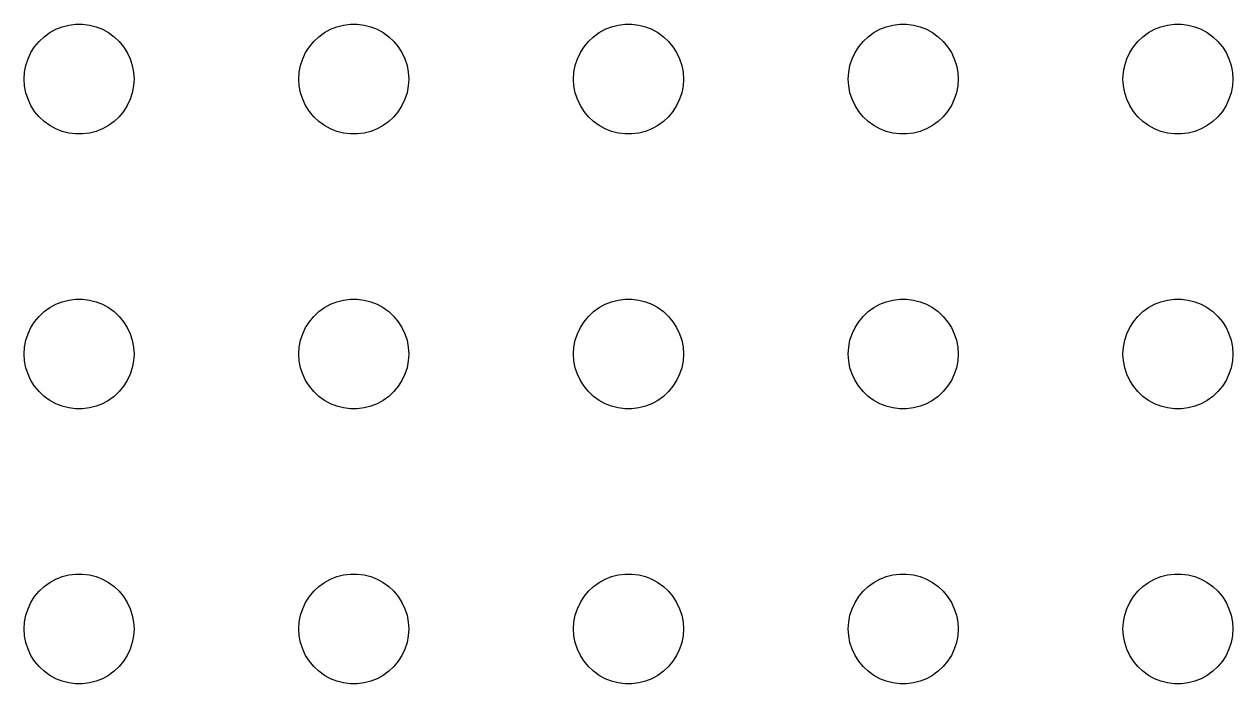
# Model space of a CAD drawing. Header units: metres. Extents: x -150 to 150, y -149 to 149.
# Drawn here: x -76.5 to -43.5, y 111 to 129 of the extents above; entities that cross this region are included whole.
import ezdxf

# ---------------------------------------------------------------- set-up
doc = ezdxf.new("R2010")
doc.units = ezdxf.units.M

msp = doc.modelspace()

# ---------------------------------------------------------------- linework, layer by layer
for p, q in [((-75.9561, 128.656), (-75.8037, 128.766)), ((-75.8037, 128.766), (-75.6387, 128.857)), ((-75.6387, 128.857), (-75.4635, 128.927)), ((-75.4635, 128.927), (-75.2811, 128.973)), ((-75.2811, 128.973), (-75.0942, 128.997)), ((-75.0942, 128.997), (-74.9058, 128.997)), ((-74.9058, 128.997), (-74.7189, 128.973)), ((-74.7189, 128.973), (-74.5365, 128.927)), ((-74.5365, 128.927), (-74.3613, 128.857)), ((-74.3613, 128.857), (-74.1963, 128.766)), ((-74.1963, 128.766), (-74.0439, 128.656)), ((-68.4561, 128.656), (-68.3037, 128.766)), ((-68.3037, 128.766), (-68.1387, 128.857)), ((-68.1387, 128.857), (-67.9635, 128.927)), ((-67.9635, 128.927), (-67.7811, 128.973)), ((-67.7811, 128.973), (-67.5942, 128.997)), ((-67.5942, 128.997), (-67.4058, 128.997)), ((-67.4058, 128.997), (-67.2189, 128.973)), ((-67.2189, 128.973), (-67.0365, 128.927)), ((-67.0365, 128.927), (-66.8613, 128.857)), ((-66.8613, 128.857), (-66.6963, 128.766)), ((-66.6963, 128.766), (-66.5439, 128.656)), ((-60.9561, 128.656), (-60.8037, 128.766)), ((-60.8037, 128.766), (-60.6387, 128.857)), ((-60.6387, 128.857), (-60.4635, 128.927)), ((-60.4635, 128.927), (-60.2811, 128.973)), ((-60.2811, 128.973), (-60.0942, 128.997)), ((-60.0942, 128.997), (-59.9058, 128.997)), ((-59.9058, 128.997), (-59.7189, 128.973)), ((-59.7189, 128.973), (-59.5365, 128.927)), ((-59.5365, 128.927), (-59.3613, 128.857)), ((-59.3613, 128.857), (-59.1963, 128.766)), ((-59.1963, 128.766), (-59.0439, 128.656)), ((-53.4561, 128.656), (-53.3037, 128.766)), ((-53.3037, 128.766), (-53.1387, 128.857)), ((-53.1387, 128.857), (-52.9635, 128.927)), ((-52.9635, 128.927), (-52.7811, 128.973)), ((-52.7811, 128.973), (-52.5942, 128.997)), ((-52.5942, 128.997), (-52.4058, 128.997)), ((-52.4058, 128.997), (-52.2189, 128.973)), ((-52.2189, 128.973), (-52.0365, 128.927)), ((-52.0365, 128.927), (-51.8613, 128.857)), ((-51.8613, 128.857), (-51.6963, 128.766)), ((-51.6963, 128.766), (-51.5439, 128.656)), ((-45.9561, 128.656), (-45.8037, 128.766)), ((-45.8037, 128.766), (-45.6387, 128.857)), ((-45.6387, 128.857), (-45.4635, 128.927)), ((-45.4635, 128.927), (-45.2811, 128.973)), ((-45.2811, 128.973), (-45.0942, 128.997)), ((-45.0942, 128.997), (-44.9058, 128.997)), ((-44.9058, 128.997), (-44.7189, 128.973)), ((-44.7189, 128.973), (-44.5365, 128.927)), ((-44.5365, 128.927), (-44.3613, 128.857)), ((-44.3613, 128.857), (-44.1963, 128.766)), ((-44.1963, 128.766), (-44.0439, 128.656)), ((-76.3145, 128.223), (-76.2135, 128.382)), ((-76.2135, 128.382), (-76.0934, 128.527)), ((-76.0934, 128.527), (-75.9561, 128.656)), ((-74.0439, 128.656), (-73.9065, 128.527)), ((-73.9065, 128.527), (-73.7865, 128.382)), ((-73.7865, 128.382), (-73.6855, 128.223)), ((-68.8145, 128.223), (-68.7135, 128.382)), ((-68.7135, 128.382), (-68.5934, 128.527)), ((-68.5934, 128.527), (-68.4561, 128.656)), ((-66.5439, 128.656), (-66.4065, 128.527)), ((-66.4065, 128.527), (-66.2865, 128.382)), ((-66.2865, 128.382), (-66.1855, 128.223)), ((-61.3145, 128.223), (-61.2135, 128.382)), ((-61.2135, 128.382), (-61.0934, 128.527)), ((-61.0934, 128.527), (-60.9561, 128.656)), ((-59.0439, 128.656), (-58.9065, 128.527)), ((-58.9065, 128.527), (-58.7865, 128.382)), ((-58.7865, 128.382), (-58.6855, 128.223)), ((-53.8145, 128.223), (-53.7135, 128.382)), ((-53.7135, 128.382), (-53.5934, 128.527)), ((-53.5934, 128.527), (-53.4561, 128.656)), ((-51.5439, 128.656), (-51.4065, 128.527)), ((-51.4065, 128.527), (-51.2865, 128.382)), ((-51.2865, 128.382), (-51.1855, 128.223)), ((-46.3145, 128.223), (-46.2135, 128.382)), ((-46.2135, 128.382), (-46.0934, 128.527)), ((-46.0934, 128.527), (-45.9561, 128.656)), ((-44.0439, 128.656), (-43.9065, 128.527)), ((-43.9065, 128.527), (-43.7865, 128.382)), ((-43.7865, 128.382), (-43.6855, 128.223)), ((-76.4529, 127.873), (-76.3947, 128.052)), ((-76.3947, 128.052), (-76.3145, 128.223)), ((-73.6855, 128.223), (-73.6053, 128.052)), ((-73.6053, 128.052), (-73.5471, 127.873)), ((-68.9529, 127.873), (-68.8947, 128.052)), ((-68.8947, 128.052), (-68.8145, 128.223)), ((-66.1855, 128.223), (-66.1053, 128.052)), ((-66.1053, 128.052), (-66.0471, 127.873)), ((-61.4529, 127.873), (-61.3947, 128.052)), ((-61.3947, 128.052), (-61.3145, 128.223)), ((-58.6855, 128.223), (-58.6053, 128.052)), ((-58.6053, 128.052), (-58.5471, 127.873)), ((-53.9529, 127.873), (-53.8947, 128.052)), ((-53.8947, 128.052), (-53.8145, 128.223)), ((-51.1855, 128.223), (-51.1053, 128.052)), ((-51.1053, 128.052), (-51.0471, 127.873)), ((-46.4529, 127.873), (-46.3947, 128.052)), ((-46.3947, 128.052), (-46.3145, 128.223)), ((-43.6855, 128.223), (-43.6053, 128.052)), ((-43.6053, 128.052), (-43.5471, 127.873)), ((-76.4882, 127.688), (-76.4529, 127.873)), ((-73.5471, 127.873), (-73.5118, 127.688)), ((-68.9882, 127.688), (-68.9529, 127.873)), ((-66.0471, 127.873), (-66.0118, 127.688)), ((-61.4882, 127.688), (-61.4529, 127.873)), ((-58.5471, 127.873), (-58.5118, 127.688)), ((-53.9882, 127.688), (-53.9529, 127.873)), ((-51.0471, 127.873), (-51.0118, 127.688)), ((-46.4882, 127.688), (-46.4529, 127.873)), ((-43.5471, 127.873), (-43.5118, 127.688)), ((-76.5, 127.5), (-76.4882, 127.688)), ((-76.4882, 127.312), (-76.5, 127.5)), ((-73.5118, 127.688), (-73.5, 127.5)), ((-73.5, 127.5), (-73.5118, 127.312)), ((-69, 127.5), (-68.9882, 127.688)), ((-68.9882, 127.312), (-69, 127.5)), ((-66.0118, 127.688), (-66, 127.5)), ((-66, 127.5), (-66.0118, 127.312)), ((-61.5, 127.5), (-61.4882, 127.688)), ((-61.4882, 127.312), (-61.5, 127.5)), ((-58.5118, 127.688), (-58.5, 127.5)), ((-58.5, 127.5), (-58.5118, 127.312)), ((-54, 127.5), (-53.9882, 127.688)), ((-53.9882, 127.312), (-54, 127.5)), ((-51.0118, 127.688), (-51, 127.5)), ((-51, 127.5), (-51.0118, 127.312)), ((-46.5, 127.5), (-46.4882, 127.688)), ((-46.4882, 127.312), (-46.5, 127.5)), ((-43.5118, 127.688), (-43.5, 127.5)), ((-43.5, 127.5), (-43.5118, 127.312)), ((-76.4529, 127.127), (-76.4882, 127.312)), ((-76.3947, 126.948), (-76.4529, 127.127)), ((-73.5471, 127.127), (-73.6053, 126.948)), ((-73.5118, 127.312), (-73.5471, 127.127)), ((-68.9529, 127.127), (-68.9882, 127.312)), ((-68.8947, 126.948), (-68.9529, 127.127)), ((-66.0471, 127.127), (-66.1053, 126.948)), ((-66.0118, 127.312), (-66.0471, 127.127)), ((-61.4529, 127.127), (-61.4882, 127.312)), ((-61.3947, 126.948), (-61.4529, 127.127)), ((-58.5471, 127.127), (-58.6053, 126.948)), ((-58.5118, 127.312), (-58.5471, 127.127)), ((-53.9529, 127.127), (-53.9882, 127.312)), ((-53.8947, 126.948), (-53.9529, 127.127)), ((-51.0471, 127.127), (-51.1053, 126.948)), ((-51.0118, 127.312), (-51.0471, 127.127)), ((-46.4529, 127.127), (-46.4882, 127.312)), ((-46.3947, 126.948), (-46.4529, 127.127)), ((-43.5471, 127.127), (-43.6053, 126.948)), ((-43.5118, 127.312), (-43.5471, 127.127)), ((-76.3145, 126.777), (-76.3947, 126.948)), ((-76.2135, 126.618), (-76.3145, 126.777)), ((-73.6855, 126.777), (-73.7865, 126.618)), ((-73.6053, 126.948), (-73.6855, 126.777)), ((-68.8145, 126.777), (-68.8947, 126.948)), ((-68.7135, 126.618), (-68.8145, 126.777)), ((-66.1855, 126.777), (-66.2865, 126.618)), ((-66.1053, 126.948), (-66.1855, 126.777)), ((-61.3145, 126.777), (-61.3947, 126.948)), ((-61.2135, 126.618), (-61.3145, 126.777)), ((-58.6855, 126.777), (-58.7865, 126.618)), ((-58.6053, 126.948), (-58.6855, 126.777)), ((-53.8145, 126.777), (-53.8947, 126.948)), ((-53.7135, 126.618), (-53.8145, 126.777)), ((-51.1855, 126.777), (-51.2865, 126.618)), ((-51.1053, 126.948), (-51.1855, 126.777)), ((-46.3145, 126.777), (-46.3947, 126.948)), ((-46.2135, 126.618), (-46.3145, 126.777)), ((-43.6855, 126.777), (-43.7865, 126.618)), ((-43.6053, 126.948), (-43.6855, 126.777)), ((-76.0934, 126.473), (-76.2135, 126.618)), ((-75.9561, 126.344), (-76.0934, 126.473)), ((-73.9065, 126.473), (-74.0439, 126.344)), ((-73.7865, 126.618), (-73.9065, 126.473)), ((-68.5934, 126.473), (-68.7135, 126.618)), ((-68.4561, 126.344), (-68.5934, 126.473)), ((-66.4065, 126.473), (-66.5439, 126.344)), ((-66.2865, 126.618), (-66.4065, 126.473)), ((-61.0934, 126.473), (-61.2135, 126.618)), ((-60.9561, 126.344), (-61.0934, 126.473)), ((-58.9065, 126.473), (-59.0439, 126.344)), ((-58.7865, 126.618), (-58.9065, 126.473)), ((-53.5934, 126.473), (-53.7135, 126.618)), ((-53.4561, 126.344), (-53.5934, 126.473)), ((-51.4065, 126.473), (-51.5439, 126.344)), ((-51.2865, 126.618), (-51.4065, 126.473)), ((-46.0934, 126.473), (-46.2135, 126.618)), ((-45.9561, 126.344), (-46.0934, 126.473)), ((-43.9065, 126.473), (-44.0439, 126.344)), ((-43.7865, 126.618), (-43.9065, 126.473)), ((-75.8037, 126.234), (-75.9561, 126.344)), ((-75.6387, 126.143), (-75.8037, 126.234)), ((-75.4635, 126.073), (-75.6387, 126.143)), ((-75.2811, 126.027), (-75.4635, 126.073)), ((-74.5365, 126.073), (-74.7189, 126.027)), ((-74.3613, 126.143), (-74.5365, 126.073)), ((-74.1963, 126.234), (-74.3613, 126.143)), ((-74.0439, 126.344), (-74.1963, 126.234)), ((-68.3037, 126.234), (-68.4561, 126.344)), ((-68.1387, 126.143), (-68.3037, 126.234)), ((-67.9635, 126.073), (-68.1387, 126.143)), ((-67.7811, 126.027), (-67.9635, 126.073)), ((-67.0365, 126.073), (-67.2189, 126.027)), ((-66.8613, 126.143), (-67.0365, 126.073)), ((-66.6963, 126.234), (-66.8613, 126.143)), ((-66.5439, 126.344), (-66.6963, 126.234)), ((-60.8037, 126.234), (-60.9561, 126.344)), ((-60.6387, 126.143), (-60.8037, 126.234)), ((-60.4635, 126.073), (-60.6387, 126.143)), ((-60.2811, 126.027), (-60.4635, 126.073)), ((-59.5365, 126.073), (-59.7189, 126.027)), ((-59.3613, 126.143), (-59.5365, 126.073)), ((-59.1963, 126.234), (-59.3613, 126.143)), ((-59.0439, 126.344), (-59.1963, 126.234)), ((-53.3037, 126.234), (-53.4561, 126.344)), ((-53.1387, 126.143), (-53.3037, 126.234)), ((-52.9635, 126.073), (-53.1387, 126.143)), ((-52.7811, 126.027), (-52.9635, 126.073)), ((-52.0365, 126.073), (-52.2189, 126.027)), ((-51.8613, 126.143), (-52.0365, 126.073)), ((-51.6963, 126.234), (-51.8613, 126.143)), ((-51.5439, 126.344), (-51.6963, 126.234)), ((-45.8037, 126.234), (-45.9561, 126.344)), ((-45.6387, 126.143), (-45.8037, 126.234)), ((-45.4635, 126.073), (-45.6387, 126.143)), ((-45.2811, 126.027), (-45.4635, 126.073)), ((-44.5365, 126.073), (-44.7189, 126.027)), ((-44.3613, 126.143), (-44.5365, 126.073)), ((-44.1963, 126.234), (-44.3613, 126.143)), ((-44.0439, 126.344), (-44.1963, 126.234)), ((-75.0942, 126.003), (-75.2811, 126.027)), ((-74.9058, 126.003), (-75.0942, 126.003)), ((-74.7189, 126.027), (-74.9058, 126.003)), ((-67.5942, 126.003), (-67.7811, 126.027)), ((-67.4058, 126.003), (-67.5942, 126.003)), ((-67.2189, 126.027), (-67.4058, 126.003)), ((-60.0942, 126.003), (-60.2811, 126.027)), ((-59.9058, 126.003), (-60.0942, 126.003)), ((-59.7189, 126.027), (-59.9058, 126.003)), ((-52.5942, 126.003), (-52.7811, 126.027)), ((-52.4058, 126.003), (-52.5942, 126.003)), ((-52.2189, 126.027), (-52.4058, 126.003)), ((-45.0942, 126.003), (-45.2811, 126.027)), ((-44.9058, 126.003), (-45.0942, 126.003)), ((-44.7189, 126.027), (-44.9058, 126.003)), ((-75.4635, 121.427), (-75.2811, 121.473)), ((-75.2811, 121.473), (-75.0942, 121.497)), ((-75.0942, 121.497), (-74.9058, 121.497)), ((-74.9058, 121.497), (-74.7189, 121.473)), ((-74.7189, 121.473), (-74.5365, 121.427)), ((-67.9635, 121.427), (-67.7811, 121.473)), ((-67.7811, 121.473), (-67.5942, 121.497)), ((-67.5942, 121.497), (-67.4058, 121.497)), ((-67.4058, 121.497), (-67.2189, 121.473)), ((-67.2189, 121.473), (-67.0365, 121.427)), ((-60.4635, 121.427), (-60.2811, 121.473)), ((-60.2811, 121.473), (-60.0942, 121.497)), ((-60.0942, 121.497), (-59.9058, 121.497)), ((-59.9058, 121.497), (-59.7189, 121.473)), ((-59.7189, 121.473), (-59.5365, 121.427)), ((-52.9635, 121.427), (-52.7811, 121.473)), ((-52.7811, 121.473), (-52.5942, 121.497)), ((-52.5942, 121.497), (-52.4058, 121.497)), ((-52.4058, 121.497), (-52.2189, 121.473)), ((-52.2189, 121.473), (-52.0365, 121.427)), ((-45.4635, 121.427), (-45.2811, 121.473)), ((-45.2811, 121.473), (-45.0942, 121.497)), ((-45.0942, 121.497), (-44.9058, 121.497)), ((-44.9058, 121.497), (-44.7189, 121.473)), ((-44.7189, 121.473), (-44.5365, 121.427)), ((-76.0934, 121.027), (-75.9561, 121.156)), ((-75.9561, 121.156), (-75.8037, 121.266)), ((-75.8037, 121.266), (-75.6387, 121.357)), ((-75.6387, 121.357), (-75.4635, 121.427)), ((-74.5365, 121.427), (-74.3613, 121.357)), ((-74.3613, 121.357), (-74.1963, 121.266)), ((-74.1963, 121.266), (-74.0439, 121.156)), ((-74.0439, 121.156), (-73.9065, 121.027)), ((-68.5934, 121.027), (-68.4561, 121.156)), ((-68.4561, 121.156), (-68.3037, 121.266)), ((-68.3037, 121.266), (-68.1387, 121.357)), ((-68.1387, 121.357), (-67.9635, 121.427)), ((-67.0365, 121.427), (-66.8613, 121.357)), ((-66.8613, 121.357), (-66.6963, 121.266)), ((-66.6963, 121.266), (-66.5439, 121.156)), ((-66.5439, 121.156), (-66.4065, 121.027)), ((-61.0934, 121.027), (-60.9561, 121.156)), ((-60.9561, 121.156), (-60.8037, 121.266)), ((-60.8037, 121.266), (-60.6387, 121.357)), ((-60.6387, 121.357), (-60.4635, 121.427)), ((-59.5365, 121.427), (-59.3613, 121.357)), ((-59.3613, 121.357), (-59.1963, 121.266)), ((-59.1963, 121.266), (-59.0439, 121.156)), ((-59.0439, 121.156), (-58.9065, 121.027)), ((-53.5934, 121.027), (-53.4561, 121.156)), ((-53.4561, 121.156), (-53.3037, 121.266)), ((-53.3037, 121.266), (-53.1387, 121.357)), ((-53.1387, 121.357), (-52.9635, 121.427)), ((-52.0365, 121.427), (-51.8613, 121.357)), ((-51.8613, 121.357), (-51.6963, 121.266)), ((-51.6963, 121.266), (-51.5439, 121.156)), ((-51.5439, 121.156), (-51.4065, 121.027)), ((-46.0934, 121.027), (-45.9561, 121.156)), ((-45.9561, 121.156), (-45.8037, 121.266)), ((-45.8037, 121.266), (-45.6387, 121.357)), ((-45.6387, 121.357), (-45.4635, 121.427)), ((-44.5365, 121.427), (-44.3613, 121.357)), ((-44.3613, 121.357), (-44.1963, 121.266)), ((-44.1963, 121.266), (-44.0439, 121.156)), ((-44.0439, 121.156), (-43.9065, 121.027)), ((-76.3145, 120.723), (-76.2135, 120.882)), ((-76.2135, 120.882), (-76.0934, 121.027)), ((-73.9065, 121.027), (-73.7865, 120.882)), ((-73.7865, 120.882), (-73.6855, 120.723)), ((-68.8145, 120.723), (-68.7135, 120.882)), ((-68.7135, 120.882), (-68.5934, 121.027)), ((-66.4065, 121.027), (-66.2865, 120.882)), ((-66.2865, 120.882), (-66.1855, 120.723)), ((-61.3145, 120.723), (-61.2135, 120.882)), ((-61.2135, 120.882), (-61.0934, 121.027)), ((-58.9065, 121.027), (-58.7865, 120.882)), ((-58.7865, 120.882), (-58.6855, 120.723)), ((-53.8145, 120.723), (-53.7135, 120.882)), ((-53.7135, 120.882), (-53.5934, 121.027)), ((-51.4065, 121.027), (-51.2865, 120.882)), ((-51.2865, 120.882), (-51.1855, 120.723)), ((-46.3145, 120.723), (-46.2135, 120.882)), ((-46.2135, 120.882), (-46.0934, 121.027)), ((-43.9065, 121.027), (-43.7865, 120.882)), ((-43.7865, 120.882), (-43.6855, 120.723)), ((-76.4529, 120.373), (-76.3947, 120.552)), ((-76.3947, 120.552), (-76.3145, 120.723)), ((-73.6855, 120.723), (-73.6053, 120.552)), ((-73.6053, 120.552), (-73.5471, 120.373)), ((-68.9529, 120.373), (-68.8947, 120.552)), ((-68.8947, 120.552), (-68.8145, 120.723)), ((-66.1855, 120.723), (-66.1053, 120.552)), ((-66.1053, 120.552), (-66.0471, 120.373)), ((-61.4529, 120.373), (-61.3947, 120.552)), ((-61.3947, 120.552), (-61.3145, 120.723)), ((-58.6855, 120.723), (-58.6053, 120.552)), ((-58.6053, 120.552), (-58.5471, 120.373)), ((-53.9529, 120.373), (-53.8947, 120.552)), ((-53.8947, 120.552), (-53.8145, 120.723)), ((-51.1855, 120.723), (-51.1053, 120.552)), ((-51.1053, 120.552), (-51.0471, 120.373)), ((-46.4529, 120.373), (-46.3947, 120.552)), ((-46.3947, 120.552), (-46.3145, 120.723)), ((-43.6855, 120.723), (-43.6053, 120.552)), ((-43.6053, 120.552), (-43.5471, 120.373)), ((-76.5, 120), (-76.4882, 120.188)), ((-76.4882, 120.188), (-76.4529, 120.373)), ((-73.5471, 120.373), (-73.5118, 120.188)), ((-73.5118, 120.188), (-73.5, 120)), ((-69, 120), (-68.9882, 120.188)), ((-68.9882, 120.188), (-68.9529, 120.373)), ((-66.0471, 120.373), (-66.0118, 120.188)), ((-66.0118, 120.188), (-66, 120)), ((-61.5, 120), (-61.4882, 120.188)), ((-61.4882, 120.188), (-61.4529, 120.373)), ((-58.5471, 120.373), (-58.5118, 120.188)), ((-58.5118, 120.188), (-58.5, 120)), ((-54, 120), (-53.9882, 120.188)), ((-53.9882, 120.188), (-53.9529, 120.373)), ((-51.0471, 120.373), (-51.0118, 120.188)), ((-51.0118, 120.188), (-51, 120)), ((-46.5, 120), (-46.4882, 120.188)), ((-46.4882, 120.188), (-46.4529, 120.373)), ((-43.5471, 120.373), (-43.5118, 120.188)), ((-43.5118, 120.188), (-43.5, 120)), ((-76.4882, 119.812), (-76.5, 120)), ((-76.4529, 119.627), (-76.4882, 119.812)), ((-73.5118, 119.812), (-73.5471, 119.627)), ((-73.5, 120), (-73.5118, 119.812)), ((-68.9882, 119.812), (-69, 120)), ((-68.9529, 119.627), (-68.9882, 119.812)), ((-66.0118, 119.812), (-66.0471, 119.627)), ((-66, 120), (-66.0118, 119.812)), ((-61.4882, 119.812), (-61.5, 120)), ((-61.4529, 119.627), (-61.4882, 119.812)), ((-58.5118, 119.812), (-58.5471, 119.627)), ((-58.5, 120), (-58.5118, 119.812)), ((-53.9882, 119.812), (-54, 120)), ((-53.9529, 119.627), (-53.9882, 119.812)), ((-51.0118, 119.812), (-51.0471, 119.627)), ((-51, 120), (-51.0118, 119.812)), ((-46.4882, 119.812), (-46.5, 120)), ((-46.4529, 119.627), (-46.4882, 119.812)), ((-43.5118, 119.812), (-43.5471, 119.627)), ((-43.5, 120), (-43.5118, 119.812)), ((-76.3947, 119.448), (-76.4529, 119.627)), ((-73.5471, 119.627), (-73.6053, 119.448)), ((-68.8947, 119.448), (-68.9529, 119.627)), ((-66.0471, 119.627), (-66.1053, 119.448)), ((-61.3947, 119.448), (-61.4529, 119.627)), ((-58.5471, 119.627), (-58.6053, 119.448)), ((-53.8947, 119.448), (-53.9529, 119.627)), ((-51.0471, 119.627), (-51.1053, 119.448)), ((-46.3947, 119.448), (-46.4529, 119.627)), ((-43.5471, 119.627), (-43.6053, 119.448)), ((-76.3145, 119.277), (-76.3947, 119.448)), ((-76.2135, 119.118), (-76.3145, 119.277)), ((-73.6855, 119.277), (-73.7865, 119.118)), ((-73.6053, 119.448), (-73.6855, 119.277)), ((-68.8145, 119.277), (-68.8947, 119.448)), ((-68.7135, 119.118), (-68.8145, 119.277)), ((-66.1855, 119.277), (-66.2865, 119.118)), ((-66.1053, 119.448), (-66.1855, 119.277)), ((-61.3145, 119.277), (-61.3947, 119.448)), ((-61.2135, 119.118), (-61.3145, 119.277)), ((-58.6855, 119.277), (-58.7865, 119.118)), ((-58.6053, 119.448), (-58.6855, 119.277)), ((-53.8145, 119.277), (-53.8947, 119.448)), ((-53.7135, 119.118), (-53.8145, 119.277)), ((-51.1855, 119.277), (-51.2865, 119.118)), ((-51.1053, 119.448), (-51.1855, 119.277)), ((-46.3145, 119.277), (-46.3947, 119.448)), ((-46.2135, 119.118), (-46.3145, 119.277)), ((-43.6855, 119.277), (-43.7865, 119.118)), ((-43.6053, 119.448), (-43.6855, 119.277)), ((-76.0934, 118.973), (-76.2135, 119.118)), ((-75.9561, 118.844), (-76.0934, 118.973)), ((-75.8037, 118.734), (-75.9561, 118.844)), ((-74.0439, 118.844), (-74.1963, 118.734)), ((-73.9065, 118.973), (-74.0439, 118.844)), ((-73.7865, 119.118), (-73.9065, 118.973)), ((-68.5934, 118.973), (-68.7135, 119.118)), ((-68.4561, 118.844), (-68.5934, 118.973)), ((-68.3037, 118.734), (-68.4561, 118.844)), ((-66.5439, 118.844), (-66.6963, 118.734)), ((-66.4065, 118.973), (-66.5439, 118.844)), ((-66.2865, 119.118), (-66.4065, 118.973)), ((-61.0934, 118.973), (-61.2135, 119.118)), ((-60.9561, 118.844), (-61.0934, 118.973)), ((-60.8037, 118.734), (-60.9561, 118.844)), ((-59.0439, 118.844), (-59.1963, 118.734)), ((-58.9065, 118.973), (-59.0439, 118.844)), ((-58.7865, 119.118), (-58.9065, 118.973)), ((-53.5934, 118.973), (-53.7135, 119.118)), ((-53.4561, 118.844), (-53.5934, 118.973)), ((-53.3037, 118.734), (-53.4561, 118.844)), ((-51.5439, 118.844), (-51.6963, 118.734)), ((-51.4065, 118.973), (-51.5439, 118.844)), ((-51.2865, 119.118), (-51.4065, 118.973)), ((-46.0934, 118.973), (-46.2135, 119.118)), ((-45.9561, 118.844), (-46.0934, 118.973)), ((-45.8037, 118.734), (-45.9561, 118.844)), ((-44.0439, 118.844), (-44.1963, 118.734)), ((-43.9065, 118.973), (-44.0439, 118.844)), ((-43.7865, 119.118), (-43.9065, 118.973)), ((-75.6387, 118.643), (-75.8037, 118.734)), ((-75.4635, 118.573), (-75.6387, 118.643)), ((-75.2811, 118.527), (-75.4635, 118.573)), ((-75.0942, 118.503), (-75.2811, 118.527)), ((-74.9058, 118.503), (-75.0942, 118.503)), ((-74.7189, 118.527), (-74.9058, 118.503)), ((-74.5365, 118.573), (-74.7189, 118.527)), ((-74.3613, 118.643), (-74.5365, 118.573)), ((-74.1963, 118.734), (-74.3613, 118.643)), ((-68.1387, 118.643), (-68.3037, 118.734)), ((-67.9635, 118.573), (-68.1387, 118.643)), ((-67.7811, 118.527), (-67.9635, 118.573)), ((-67.5942, 118.503), (-67.7811, 118.527)), ((-67.4058, 118.503), (-67.5942, 118.503)), ((-67.2189, 118.527), (-67.4058, 118.503)), ((-67.0365, 118.573), (-67.2189, 118.527)), ((-66.8613, 118.643), (-67.0365, 118.573)), ((-66.6963, 118.734), (-66.8613, 118.643)), ((-60.6387, 118.643), (-60.8037, 118.734)), ((-60.4635, 118.573), (-60.6387, 118.643)), ((-60.2811, 118.527), (-60.4635, 118.573)), ((-60.0942, 118.503), (-60.2811, 118.527)), ((-59.9058, 118.503), (-60.0942, 118.503)), ((-59.7189, 118.527), (-59.9058, 118.503)), ((-59.5365, 118.573), (-59.7189, 118.527)), ((-59.3613, 118.643), (-59.5365, 118.573)), ((-59.1963, 118.734), (-59.3613, 118.643)), ((-53.1387, 118.643), (-53.3037, 118.734)), ((-52.9635, 118.573), (-53.1387, 118.643)), ((-52.7811, 118.527), (-52.9635, 118.573)), ((-52.5942, 118.503), (-52.7811, 118.527)), ((-52.4058, 118.503), (-52.5942, 118.503)), ((-52.2189, 118.527), (-52.4058, 118.503)), ((-52.0365, 118.573), (-52.2189, 118.527)), ((-51.8613, 118.643), (-52.0365, 118.573)), ((-51.6963, 118.734), (-51.8613, 118.643)), ((-45.6387, 118.643), (-45.8037, 118.734)), ((-45.4635, 118.573), (-45.6387, 118.643)), ((-45.2811, 118.527), (-45.4635, 118.573)), ((-45.0942, 118.503), (-45.2811, 118.527)), ((-44.9058, 118.503), (-45.0942, 118.503)), ((-44.7189, 118.527), (-44.9058, 118.503)), ((-44.5365, 118.573), (-44.7189, 118.527)), ((-44.3613, 118.643), (-44.5365, 118.573)), ((-44.1963, 118.734), (-44.3613, 118.643)), ((-75.8037, 113.766), (-75.6387, 113.857)), ((-75.6387, 113.857), (-75.4635, 113.927)), ((-75.4635, 113.927), (-75.2811, 113.973)), ((-75.2811, 113.973), (-75.0942, 113.997)), ((-75.0942, 113.997), (-74.9058, 113.997)), ((-74.9058, 113.997), (-74.7189, 113.973)), ((-74.7189, 113.973), (-74.5365, 113.927)), ((-74.5365, 113.927), (-74.3613, 113.857)), ((-74.3613, 113.857), (-74.1963, 113.766)), ((-68.3037, 113.766), (-68.1387, 113.857)), ((-68.1387, 113.857), (-67.9635, 113.927)), ((-67.9635, 113.927), (-67.7811, 113.973)), ((-67.7811, 113.973), (-67.5942, 113.997)), ((-67.5942, 113.997), (-67.4058, 113.997)), ((-67.4058, 113.997), (-67.2189, 113.973)), ((-67.2189, 113.973), (-67.0365, 113.927)), ((-67.0365, 113.927), (-66.8613, 113.857)), ((-66.8613, 113.857), (-66.6963, 113.766)), ((-60.8037, 113.766), (-60.6387, 113.857)), ((-60.6387, 113.857), (-60.4635, 113.927)), ((-60.4635, 113.927), (-60.2811, 113.973)), ((-60.2811, 113.973), (-60.0942, 113.997)), ((-60.0942, 113.997), (-59.9058, 113.997)), ((-59.9058, 113.997), (-59.7189, 113.973)), ((-59.7189, 113.973), (-59.5365, 113.927)), ((-59.5365, 113.927), (-59.3613, 113.857)), ((-59.3613, 113.857), (-59.1963, 113.766)), ((-53.3037, 113.766), (-53.1387, 113.857)), ((-53.1387, 113.857), (-52.9635, 113.927)), ((-52.9635, 113.927), (-52.7811, 113.973)), ((-52.7811, 113.973), (-52.5942, 113.997)), ((-52.5942, 113.997), (-52.4058, 113.997)), ((-52.4058, 113.997), (-52.2189, 113.973)), ((-52.2189, 113.973), (-52.0365, 113.927)), ((-52.0365, 113.927), (-51.8613, 113.857)), ((-51.8613, 113.857), (-51.6963, 113.766)), ((-45.8037, 113.766), (-45.6387, 113.857)), ((-45.6387, 113.857), (-45.4635, 113.927)), ((-45.4635, 113.927), (-45.2811, 113.973)), ((-45.2811, 113.973), (-45.0942, 113.997)), ((-45.0942, 113.997), (-44.9058, 113.997)), ((-44.9058, 113.997), (-44.7189, 113.973)), ((-44.7189, 113.973), (-44.5365, 113.927)), ((-44.5365, 113.927), (-44.3613, 113.857)), ((-44.3613, 113.857), (-44.1963, 113.766)), ((-76.2135, 113.382), (-76.0934, 113.527)), ((-76.0934, 113.527), (-75.9561, 113.656)), ((-75.9561, 113.656), (-75.8037, 113.766)), ((-74.1963, 113.766), (-74.0439, 113.656)), ((-74.0439, 113.656), (-73.9065, 113.527)), ((-73.9065, 113.527), (-73.7865, 113.382)), ((-68.7135, 113.382), (-68.5934, 113.527)), ((-68.5934, 113.527), (-68.4561, 113.656)), ((-68.4561, 113.656), (-68.3037, 113.766)), ((-66.6963, 113.766), (-66.5439, 113.656)), ((-66.5439, 113.656), (-66.4065, 113.527)), ((-66.4065, 113.527), (-66.2865, 113.382)), ((-61.2135, 113.382), (-61.0934, 113.527)), ((-61.0934, 113.527), (-60.9561, 113.656)), ((-60.9561, 113.656), (-60.8037, 113.766)), ((-59.1963, 113.766), (-59.0439, 113.656)), ((-59.0439, 113.656), (-58.9065, 113.527)), ((-58.9065, 113.527), (-58.7865, 113.382)), ((-53.7135, 113.382), (-53.5934, 113.527)), ((-53.5934, 113.527), (-53.4561, 113.656)), ((-53.4561, 113.656), (-53.3037, 113.766)), ((-51.6963, 113.766), (-51.5439, 113.656)), ((-51.5439, 113.656), (-51.4065, 113.527)), ((-51.4065, 113.527), (-51.2865, 113.382)), ((-46.2135, 113.382), (-46.0934, 113.527)), ((-46.0934, 113.527), (-45.9561, 113.656)), ((-45.9561, 113.656), (-45.8037, 113.766)), ((-44.1963, 113.766), (-44.0439, 113.656)), ((-44.0439, 113.656), (-43.9065, 113.527)), ((-43.9065, 113.527), (-43.7865, 113.382)), ((-76.3947, 113.052), (-76.3145, 113.223)), ((-76.3145, 113.223), (-76.2135, 113.382)), ((-73.7865, 113.382), (-73.6855, 113.223)), ((-73.6855, 113.223), (-73.6053, 113.052)), ((-68.8947, 113.052), (-68.8145, 113.223)), ((-68.8145, 113.223), (-68.7135, 113.382)), ((-66.2865, 113.382), (-66.1855, 113.223)), ((-66.1855, 113.223), (-66.1053, 113.052)), ((-61.3947, 113.052), (-61.3145, 113.223)), ((-61.3145, 113.223), (-61.2135, 113.382)), ((-58.7865, 113.382), (-58.6855, 113.223)), ((-58.6855, 113.223), (-58.6053, 113.052)), ((-53.8947, 113.052), (-53.8145, 113.223)), ((-53.8145, 113.223), (-53.7135, 113.382)), ((-51.2865, 113.382), (-51.1855, 113.223)), ((-51.1855, 113.223), (-51.1053, 113.052)), ((-46.3947, 113.052), (-46.3145, 113.223)), ((-46.3145, 113.223), (-46.2135, 113.382)), ((-43.7865, 113.382), (-43.6855, 113.223)), ((-43.6855, 113.223), (-43.6053, 113.052)), ((-76.4882, 112.688), (-76.4529, 112.873)), ((-76.4529, 112.873), (-76.3947, 113.052)), ((-73.6053, 113.052), (-73.5471, 112.873)), ((-73.5471, 112.873), (-73.5118, 112.688)), ((-68.9882, 112.688), (-68.9529, 112.873)), ((-68.9529, 112.873), (-68.8947, 113.052)), ((-66.1053, 113.052), (-66.0471, 112.873)), ((-66.0471, 112.873), (-66.0118, 112.688)), ((-61.4882, 112.688), (-61.4529, 112.873)), ((-61.4529, 112.873), (-61.3947, 113.052)), ((-58.6053, 113.052), (-58.5471, 112.873)), ((-58.5471, 112.873), (-58.5118, 112.688)), ((-53.9882, 112.688), (-53.9529, 112.873)), ((-53.9529, 112.873), (-53.8947, 113.052)), ((-51.1053, 113.052), (-51.0471, 112.873)), ((-51.0471, 112.873), (-51.0118, 112.688)), ((-46.4882, 112.688), (-46.4529, 112.873)), ((-46.4529, 112.873), (-46.3947, 113.052)), ((-43.6053, 113.052), (-43.5471, 112.873)), ((-43.5471, 112.873), (-43.5118, 112.688)), ((-76.5, 112.5), (-76.4882, 112.688)), ((-73.5118, 112.688), (-73.5, 112.5)), ((-69, 112.5), (-68.9882, 112.688)), ((-66.0118, 112.688), (-66, 112.5)), ((-61.5, 112.5), (-61.4882, 112.688)), ((-58.5118, 112.688), (-58.5, 112.5)), ((-54, 112.5), (-53.9882, 112.688)), ((-51.0118, 112.688), (-51, 112.5)), ((-46.5, 112.5), (-46.4882, 112.688)), ((-43.5118, 112.688), (-43.5, 112.5)), ((-76.4882, 112.312), (-76.5, 112.5)), ((-76.4529, 112.127), (-76.4882, 112.312)), ((-73.5118, 112.312), (-73.5471, 112.127)), ((-73.5, 112.5), (-73.5118, 112.312)), ((-68.9882, 112.312), (-69, 112.5)), ((-68.9529, 112.127), (-68.9882, 112.312)), ((-66.0118, 112.312), (-66.0471, 112.127)), ((-66, 112.5), (-66.0118, 112.312)), ((-61.4882, 112.312), (-61.5, 112.5)), ((-61.4529, 112.127), (-61.4882, 112.312)), ((-58.5118, 112.312), (-58.5471, 112.127)), ((-58.5, 112.5), (-58.5118, 112.312)), ((-53.9882, 112.312), (-54, 112.5)), ((-53.9529, 112.127), (-53.9882, 112.312)), ((-51.0118, 112.312), (-51.0471, 112.127)), ((-51, 112.5), (-51.0118, 112.312)), ((-46.4882, 112.312), (-46.5, 112.5)), ((-46.4529, 112.127), (-46.4882, 112.312)), ((-43.5118, 112.312), (-43.5471, 112.127)), ((-43.5, 112.5), (-43.5118, 112.312)), ((-76.3947, 111.948), (-76.4529, 112.127)), ((-76.3145, 111.777), (-76.3947, 111.948)), ((-73.6053, 111.948), (-73.6855, 111.777)), ((-73.5471, 112.127), (-73.6053, 111.948)), ((-68.8947, 111.948), (-68.9529, 112.127)), ((-68.8145, 111.777), (-68.8947, 111.948)), ((-66.1053, 111.948), (-66.1855, 111.777)), ((-66.0471, 112.127), (-66.1053, 111.948)), ((-61.3947, 111.948), (-61.4529, 112.127)), ((-61.3145, 111.777), (-61.3947, 111.948)), ((-58.6053, 111.948), (-58.6855, 111.777)), ((-58.5471, 112.127), (-58.6053, 111.948)), ((-53.8947, 111.948), (-53.9529, 112.127)), ((-53.8145, 111.777), (-53.8947, 111.948)), ((-51.1053, 111.948), (-51.1855, 111.777)), ((-51.0471, 112.127), (-51.1053, 111.948)), ((-46.3947, 111.948), (-46.4529, 112.127)), ((-46.3145, 111.777), (-46.3947, 111.948)), ((-43.6053, 111.948), (-43.6855, 111.777)), ((-43.5471, 112.127), (-43.6053, 111.948)), ((-76.2135, 111.618), (-76.3145, 111.777)), ((-76.0934, 111.473), (-76.2135, 111.618)), ((-73.7865, 111.618), (-73.9065, 111.473)), ((-73.6855, 111.777), (-73.7865, 111.618)), ((-68.7135, 111.618), (-68.8145, 111.777)), ((-68.5934, 111.473), (-68.7135, 111.618)), ((-66.2865, 111.618), (-66.4065, 111.473)), ((-66.1855, 111.777), (-66.2865, 111.618)), ((-61.2135, 111.618), (-61.3145, 111.777)), ((-61.0934, 111.473), (-61.2135, 111.618)), ((-58.7865, 111.618), (-58.9065, 111.473)), ((-58.6855, 111.777), (-58.7865, 111.618)), ((-53.7135, 111.618), (-53.8145, 111.777)), ((-53.5934, 111.473), (-53.7135, 111.618)), ((-51.2865, 111.618), (-51.4065, 111.473)), ((-51.1855, 111.777), (-51.2865, 111.618)), ((-46.2135, 111.618), (-46.3145, 111.777)), ((-46.0934, 111.473), (-46.2135, 111.618)), ((-43.7865, 111.618), (-43.9065, 111.473)), ((-43.6855, 111.777), (-43.7865, 111.618)), ((-75.9561, 111.344), (-76.0934, 111.473)), ((-75.8037, 111.234), (-75.9561, 111.344)), ((-75.6387, 111.143), (-75.8037, 111.234)), ((-74.1963, 111.234), (-74.3613, 111.143)), ((-74.0439, 111.344), (-74.1963, 111.234)), ((-73.9065, 111.473), (-74.0439, 111.344)), ((-68.4561, 111.344), (-68.5934, 111.473)), ((-68.3037, 111.234), (-68.4561, 111.344)), ((-68.1387, 111.143), (-68.3037, 111.234)), ((-66.6963, 111.234), (-66.8613, 111.143)), ((-66.5439, 111.344), (-66.6963, 111.234)), ((-66.4065, 111.473), (-66.5439, 111.344)), ((-60.9561, 111.344), (-61.0934, 111.473)), ((-60.8037, 111.234), (-60.9561, 111.344)), ((-60.6387, 111.143), (-60.8037, 111.234)), ((-59.1963, 111.234), (-59.3613, 111.143)), ((-59.0439, 111.344), (-59.1963, 111.234)), ((-58.9065, 111.473), (-59.0439, 111.344)), ((-53.4561, 111.344), (-53.5934, 111.473)), ((-53.3037, 111.234), (-53.4561, 111.344)), ((-53.1387, 111.143), (-53.3037, 111.234)), ((-51.6963, 111.234), (-51.8613, 111.143)), ((-51.5439, 111.344), (-51.6963, 111.234)), ((-51.4065, 111.473), (-51.5439, 111.344)), ((-45.9561, 111.344), (-46.0934, 111.473)), ((-45.8037, 111.234), (-45.9561, 111.344)), ((-45.6387, 111.143), (-45.8037, 111.234)), ((-44.1963, 111.234), (-44.3613, 111.143)), ((-44.0439, 111.344), (-44.1963, 111.234)), ((-43.9065, 111.473), (-44.0439, 111.344)), ((-75.4635, 111.073), (-75.6387, 111.143)), ((-75.2811, 111.027), (-75.4635, 111.073)), ((-75.0942, 111.003), (-75.2811, 111.027)), ((-74.9058, 111.003), (-75.0942, 111.003)), ((-74.7189, 111.027), (-74.9058, 111.003)), ((-74.5365, 111.073), (-74.7189, 111.027)), ((-74.3613, 111.143), (-74.5365, 111.073)), ((-67.9635, 111.073), (-68.1387, 111.143)), ((-67.7811, 111.027), (-67.9635, 111.073)), ((-67.5942, 111.003), (-67.7811, 111.027)), ((-67.4058, 111.003), (-67.5942, 111.003)), ((-67.2189, 111.027), (-67.4058, 111.003)), ((-67.0365, 111.073), (-67.2189, 111.027)), ((-66.8613, 111.143), (-67.0365, 111.073)), ((-60.4635, 111.073), (-60.6387, 111.143)), ((-60.2811, 111.027), (-60.4635, 111.073)), ((-60.0942, 111.003), (-60.2811, 111.027)), ((-59.9058, 111.003), (-60.0942, 111.003)), ((-59.7189, 111.027), (-59.9058, 111.003)), ((-59.5365, 111.073), (-59.7189, 111.027)), ((-59.3613, 111.143), (-59.5365, 111.073)), ((-52.9635, 111.073), (-53.1387, 111.143)), ((-52.7811, 111.027), (-52.9635, 111.073)), ((-52.5942, 111.003), (-52.7811, 111.027)), ((-52.4058, 111.003), (-52.5942, 111.003)), ((-52.2189, 111.027), (-52.4058, 111.003)), ((-52.0365, 111.073), (-52.2189, 111.027)), ((-51.8613, 111.143), (-52.0365, 111.073)), ((-45.4635, 111.073), (-45.6387, 111.143)), ((-45.2811, 111.027), (-45.4635, 111.073)), ((-45.0942, 111.003), (-45.2811, 111.027)), ((-44.9058, 111.003), (-45.0942, 111.003)), ((-44.7189, 111.027), (-44.9058, 111.003)), ((-44.5365, 111.073), (-44.7189, 111.027)), ((-44.3613, 111.143), (-44.5365, 111.073))]:
    msp.add_line(p, q)

doc.saveas('drawing.dxf')
